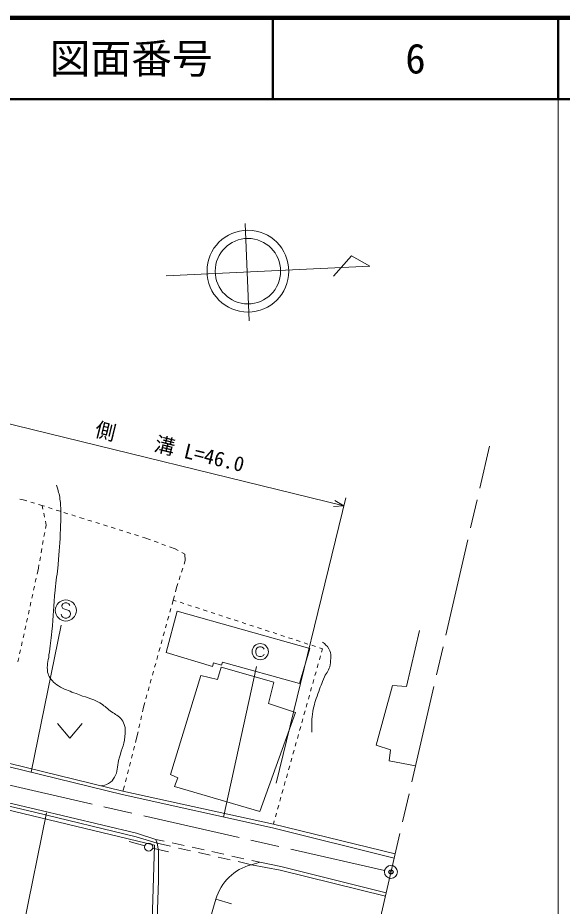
# Model space of a CAD drawing. Units: millimetres, scale not verified. Extents: x 40000 to 680000, y 20000 to 380000.
# Drawn here: x 512709 to 579500, y 271037 to 380000 of the extents above; entities that cross this region are included whole.
import ezdxf
from ezdxf.enums import TextEntityAlignment as Align

# ---------------------------------------------------------------- set-up
doc = ezdxf.new("R2010")
doc.units = ezdxf.units.MM
doc.header["$LTSCALE"] = 1000
doc.header["$PDMODE"] = 32
doc.header["$PDSIZE"] = 500
doc.linetypes.add('CHAIN', pattern=[18.5, 12, -1.5, 3.5, -1.5])
for name, color, linetype, lineweight in [('M-BGD', 7, 'Continuous', 13), ('M-BMK', 2, 'CHAIN', 13), ('M-BMK-SRVR', 3, 'Continuous', 13), ('M-STR-HTXT', 7, 'Continuous', 13), ('M-STR-STRC', 7, 'Continuous', 13), ('M-TTL', 2, 'Continuous', 140), ('M-TTL-BAND', 7, 'Continuous', 13), ('M-TTL-LINE', 7, 'Continuous', 50)]:
    doc.layers.add(name, color=color, linetype=linetype, lineweight=lineweight)
doc.layers.add('M-OTRS', color=6, linetype='Continuous')
doc.layers.add('M-TTL-TXT', color=7, linetype='Continuous')
doc.styles.add('ＭＳ ゴシック', font='')
doc.styles.get('ＭＳ ゴシック').set_extended_font_data('MS Gothic')

msp = doc.modelspace()

# ---------------------------------------------------------------- linework, layer by layer
at = {"layer": 'M-BGD'}
for p, q in [((513357, 320895), (512971, 320960)), ((513819, 320753), (513357, 320895)), ((514774, 320459), (514296, 320606)), ((515714, 320170), (515252, 320312)), ((515804, 319714), (515714, 320170)), ((515714, 320170), (515991, 320082)), ((516468, 319932), (516945, 319782)), ((517422, 319631), (517899, 319481)), ((518375, 319330), (518852, 319180)), ((515996, 318733), (515900, 319223)), ((516181, 317786), (516092, 318242)), ((519329, 319029), (519806, 318879)), ((520283, 318728), (520560, 318641)), ((520560, 318641), (520840, 318553)), ((521318, 318404), (521795, 318256)), ((516103, 317352), (516181, 317786)), ((522272, 318107), (522750, 317958)), ((523227, 317809), (523704, 317660)), ((524181, 317511), (524659, 317362)), ((525136, 317213), (525613, 317064)), ((515927, 316367), (516015, 316860)), ((526091, 316915), (526568, 316766)), ((527045, 316617), (527523, 316468)), ((528000, 316319), (528281, 316231)), ((528281, 316231), (528973, 315977)), ((515752, 315383), (515840, 315875)), ((529442, 315804), (529912, 315631)), ((530381, 315458), (530850, 315286)), ((531319, 315113), (532012, 314858)), ((515400, 313414), (515488, 313906)), ((515576, 314398), (515664, 314891)), ((532012, 314858), (532388, 314654)), ((532827, 314415), (533204, 314210)), ((533204, 314210), (533255, 313433)), ((515235, 312487), (515313, 312922)), ((533255, 313433), (533108, 312977)), ((515076, 311757), (515235, 312487)), ((532955, 312502), (532801, 312026)), ((514862, 310780), (514969, 311269)), ((532340, 310598), (532193, 310143)), ((532648, 311550), (532494, 311074)), ((514649, 309803), (514756, 310292)), ((532193, 310143), (532050, 309607)), ((514435, 308826), (514542, 309315)), ((531630, 308051), (531779, 308588)), ((531921, 309124), (531779, 308588)), ((531779, 308588), (532139, 308470)), ((514009, 306872), (514115, 307361)), ((514222, 307849), (514329, 308338)), ((531363, 307087), (531496, 307569)), ((532615, 308315), (533090, 308160)), ((533565, 308005), (534041, 307850)), ((534516, 307695), (534991, 307539)), ((535467, 307384), (535942, 307229)), ((513795, 305895), (513902, 306384)), ((531096, 306124), (531230, 306606)), ((536417, 307074), (536893, 306919)), ((537368, 306764), (537843, 306609)), ((538319, 306453), (538794, 306298)), ((513582, 304918), (513689, 305407)), ((530829, 305160), (530963, 305642)), ((539269, 306143), (539745, 305988)), ((540220, 305833), (540695, 305678)), ((541171, 305523), (541646, 305367)), ((542121, 305212), (542597, 305057)), ((513369, 303941), (513475, 304430)), ((530562, 304196), (530696, 304678)), ((543072, 304902), (543547, 304747)), ((544023, 304592), (544498, 304437)), ((544973, 304282), (545449, 304126)), ((513155, 302964), (513262, 303453)), ((530295, 303232), (530429, 303714)), ((545924, 303971), (546399, 303816)), ((546875, 303661), (547350, 303506)), ((547825, 303351), (548300, 303196)), ((548776, 303040), (549251, 302885)), ((512942, 301987), (513049, 302476)), ((530028, 302269), (530162, 302751)), ((549726, 302730), (550087, 302612)), ((550087, 302612), (549974, 302209)), ((512729, 301010), (512835, 301499)), ((529495, 300341), (529628, 300823)), ((529761, 301305), (529895, 301787)), ((549570, 300764), (549435, 300283)), ((549839, 301727), (549705, 301246)), ((529228, 299378), (529361, 299859)), ((549300, 299801), (549165, 299320)), ((528961, 298414), (529094, 298896)), ((549031, 298838), (548896, 298357)), ((528694, 297450), (528827, 297932)), ((548761, 297875), (548626, 297394)), ((528427, 296486), (528560, 296968)), ((548491, 296912), (548357, 296431)), ((528009, 294861), (528145, 295468)), ((528145, 295468), (528293, 296005)), ((548222, 295949), (548087, 295468)), ((527791, 293885), (527900, 294373)), ((547952, 294987), (547817, 294505)), ((517597, 293466), (519097, 291666)), ((519097, 291666), (520597, 293466)), ((527573, 292909), (527682, 293397)), ((547682, 294024), (547548, 293542)), ((527329, 291814), (527464, 292421)), ((547143, 292098), (547008, 291616)), ((547413, 293061), (547278, 292579)), ((527155, 291137), (527329, 291814)), ((546874, 291135), (546739, 290653)), ((526906, 290168), (527030, 290653)), ((546604, 290172), (546469, 289690)), ((526658, 289200), (526782, 289684)), ((546334, 289209), (546200, 288727)), ((526161, 287263), (526285, 287747)), ((526409, 288231), (526533, 288715)), ((546065, 288246), (545930, 287764)), ((525912, 286294), (526036, 286778)), ((545795, 287283), (545660, 286801)), ((525614, 285132), (525788, 285810)), ((545525, 286320), (545391, 285838)), ((544986, 284394), (544851, 283912)), ((545256, 285357), (545121, 284875)), ((538360, 283839), (538295, 283859)), ((544717, 283431), (544582, 282949)), ((544447, 282468), (544312, 281987)), ((544177, 281505), (544064, 281101)), ((528280, 278428), (526360, 278989)), ((529666, 279241), (530674, 279020)), ((529247, 278173), (531193, 277714)), ((531453, 278395), (529822, 278767)), ((531650, 278804), (533115, 278482)), ((533890, 277839), (532427, 278173)), ((534092, 278267), (535557, 277944)), ((536327, 277282), (534865, 277616)), ((536533, 277729), (537998, 277407)), ((538764, 276726), (537302, 277060)), ((538975, 277192), (540440, 276869)), ((541370, 276131), (539739, 276504)), ((541416, 276654), (542424, 276433)), ((537016, 271903), (538933, 271330))]:
    msp.add_line(p, q, dxfattribs=at)
msp.add_lwpolyline([(537813, 300985), (547269, 298337), (548539, 302655), (532283, 307227), (530929, 302147), (536601, 300454), (536735, 300870), (537700, 300583)], close=True, dxfattribs=at)
for points in [[(558688, 298093), (560393, 297999), (562001, 304857)], [(537670, 300354), (537194, 298845), (535162, 299353), (531440, 287177), (532341, 286803), (531931, 285707), (542388, 282671)], [(537670, 300354), (544137, 298507), (543459, 295882), (546761, 294781), (542388, 282671)], [(561493, 288262), (558276, 288855), (558445, 290209), (556667, 290802), (558688, 298093)], [(499253, 291193), (502343, 290303), (509592, 288609), (525496, 284723), (543963, 280668), (558880, 276913)], [(499388, 291536), (502450, 290736), (509695, 289043), (525614, 285132), (544064, 281101), (559003, 277447)], [(490384, 288330), (514782, 282576), (527247, 279538), (529822, 278767)], [(490466, 288681), (514865, 282927), (527286, 279996), (529666, 279241)], [(511294, 282908), (529481, 278524), (528853, 258629), (528641, 256939)], [(529219, 252799), (529953, 274182), (529981, 277824), (529822, 278767), (529666, 279241)], [(557904, 272698), (544972, 275921), (542424, 276433), (541370, 276131), (544879, 275475), (557804, 272265)], [(536141, 266322), (536254, 269353), (537016, 271903)]]:
    msp.add_lwpolyline(points, dxfattribs=at)
msp.add_circle((528760, 278288), 500, dxfattribs=at)
msp.add_arc((542898, 270202), 6123, 104.45963, 163.87584, dxfattribs=at)
for points, knots in [([(522853, 285810), (523282, 285849), (523504, 285872), (523852, 286077), (524213, 286290), (524374, 286499), (524582, 286861), (524993, 287577), (524867, 288117), (525069, 288916), (525358, 290062), (525722, 290663), (525853, 291837), (525917, 292415), (525939, 292767), (525772, 293324), (525677, 293641), (525570, 293816), (525339, 294054), (524903, 294505), (524545, 294627), (524041, 295000), (523539, 295373), (523320, 295675), (522770, 295974), (521704, 296553), (521002, 296651), (519877, 297109), (519123, 297417), (518667, 297521), (517957, 297920), (517601, 298121), (517387, 298232), (517106, 298529), (516725, 298932), (516472, 299200), (516376, 299746), (516232, 300559), (516451, 301033), (516538, 301855), (516657, 302976), (516779, 303598), (516889, 304721), (517086, 306708), (517096, 307830), (517282, 309818), (517396, 311046), (517556, 311725), (517660, 312954), (517803, 314647), (517874, 315597), (517944, 317294), (517979, 318138), (517994, 318611), (517979, 319455), (517969, 320038), (517971, 320367), (517890, 320944), (517792, 321642), (517699, 321901), (517447, 322692)], [0, 0, 0, 0, 1, 1, 1, 2, 2, 2, 3, 3, 3, 4, 4, 4, 5, 5, 5, 6, 6, 6, 7, 7, 7, 8, 8, 8, 9, 9, 9, 10, 10, 10, 11, 11, 11, 12, 12, 12, 13, 13, 13, 14, 14, 14, 15, 15, 15, 16, 16, 16, 17, 17, 17, 18, 18, 18, 19, 19, 19, 20, 20, 20, 20]), ([(550071, 303436), (550447, 303180), (550621, 302998), (550855, 302624), (551272, 301960), (551105, 301403), (551017, 300624), (550947, 299999), (550586, 299742), (550341, 299163), (550001, 298360), (549814, 297907), (549530, 297081), (549244, 296250), (549060, 295784), (548908, 294918), (548738, 293946), (548761, 293541), (548797, 292395)], [0, 0, 0, 0, 1, 1, 1, 2, 2, 2, 3, 3, 3, 4, 4, 4, 5, 5, 5, 6, 6, 6, 6])]:
    msp.add_open_spline(points, degree=3, knots=knots, dxfattribs=at)
at = {"layer": 'M-BMK'}
for p, q in [((548530, 232205), (570577, 327443)), ((492074, 290330), (557712, 275418))]:
    msp.add_line(p, q, dxfattribs=at)
at = {"layer": 'M-BMK-SRVR'}
for p, q in [((540586, 354782), (541112, 342845)), ((553655, 350823), (551423, 348319)), ((555904, 349519), (553655, 350823)), ((530932, 348340), (555904, 349519))]:
    msp.add_line(p, q, dxfattribs=at)
for centre, radius in [((540940, 348920), 5016), ((540940, 348920), 4013), ((558493, 275240), 800)]:
    msp.add_circle(centre, radius, dxfattribs=at)
at = {"layer": 'M-OTRS'}
msp.add_point((558493, 275240), dxfattribs=at)
at = {"layer": 'M-STR-HTXT'}
for p, q in [((509056, 330817), (552724, 320140)), ((544412, 286142), (552961, 321112)), ((552724, 320140), (551599, 320802)), ((552724, 320140), (551421, 320073))]:
    msp.add_line(p, q, dxfattribs=at)
at = {"layer": 'M-STR-STRC'}
for p, q in [((518251, 308138), (518133, 307902)), ((518133, 307902), (518133, 307784)), ((518133, 307784), (518251, 307547)), ((518487, 308257), (518251, 308138)), ((518251, 307547), (518960, 307311)), ((518723, 308257), (518487, 308257)), ((518960, 308138), (518723, 308257)), ((519078, 307902), (518960, 308138)), ((518960, 307311), (519078, 307193)), ((518133, 306602), (518014, 306838)), ((518251, 306484), (518133, 306602)), ((518487, 306366), (518251, 306484)), ((518723, 306366), (518487, 306366)), ((518960, 306484), (518723, 306366)), ((519078, 306602), (518960, 306484)), ((519078, 307193), (519196, 306957)), ((519196, 306838), (519078, 306602)), ((519196, 306957), (519196, 306838)), ((514341, 287491), (518053, 305495)), ((541952, 302557), (541902, 302357)), ((541902, 302357), (541902, 302157)), ((541902, 302157), (541952, 301957)), ((542052, 302707), (541952, 302557)), ((541952, 301957), (542052, 301807)), ((542202, 302807), (542052, 302707)), ((542352, 302857), (542202, 302807)), ((542552, 302857), (542352, 302857)), ((542702, 302807), (542552, 302857)), ((542852, 302707), (542702, 302807)), ((542952, 302557), (542852, 302707)), ((542852, 301807), (542952, 301957)), ((542052, 301807), (542202, 301707)), ((542202, 301707), (542352, 301657)), ((542352, 301657), (542552, 301657)), ((542552, 301657), (542702, 301707)), ((542702, 301707), (542852, 301807)), ((537951, 281964), (541979, 300441)), ((512755, 265375), (516230, 282484))]:
    msp.add_line(p, q, dxfattribs=at)
for centre, radius in [((518605, 307311), 1300), ((542452, 302257), 1000)]:
    msp.add_circle(centre, radius, dxfattribs=at)
at = {"layer": 'M-TTL'}
msp.add_line((680000, 380000), (40000, 380000), dxfattribs=at)
at = {"layer": 'M-TTL-BAND'}
msp.add_line((579000, 20000), (579000, 370000), dxfattribs=at)
at = {"layer": 'M-TTL-LINE'}
for p, q in [((543997, 380000), (543997, 370000)), ((579000, 380000), (579000, 370000)), ((40000, 370000), (680000, 370000))]:
    msp.add_line(p, q, dxfattribs=at)

# ---------------------------------------------------------------- texts
at = {"layer": 'M-STR-HTXT', "style": 'ＭＳ ゴシック'}
msp.add_text('側\u3000\u3000溝 L=46.0', height=1833, rotation=346.261, dxfattribs=at).set_placement((531009, 325964), align=Align.BOTTOM_CENTER)
at = {"layer": 'M-TTL-TXT', "style": 'ＭＳ ゴシック'}
for s, p in [('図面番号', (526622, 375000)), ('6', (561497, 375000))]:
    msp.add_text(s, height=3666, dxfattribs=at).set_placement(p, align=Align.MIDDLE_CENTER)

doc.saveas('drawing.dxf')
